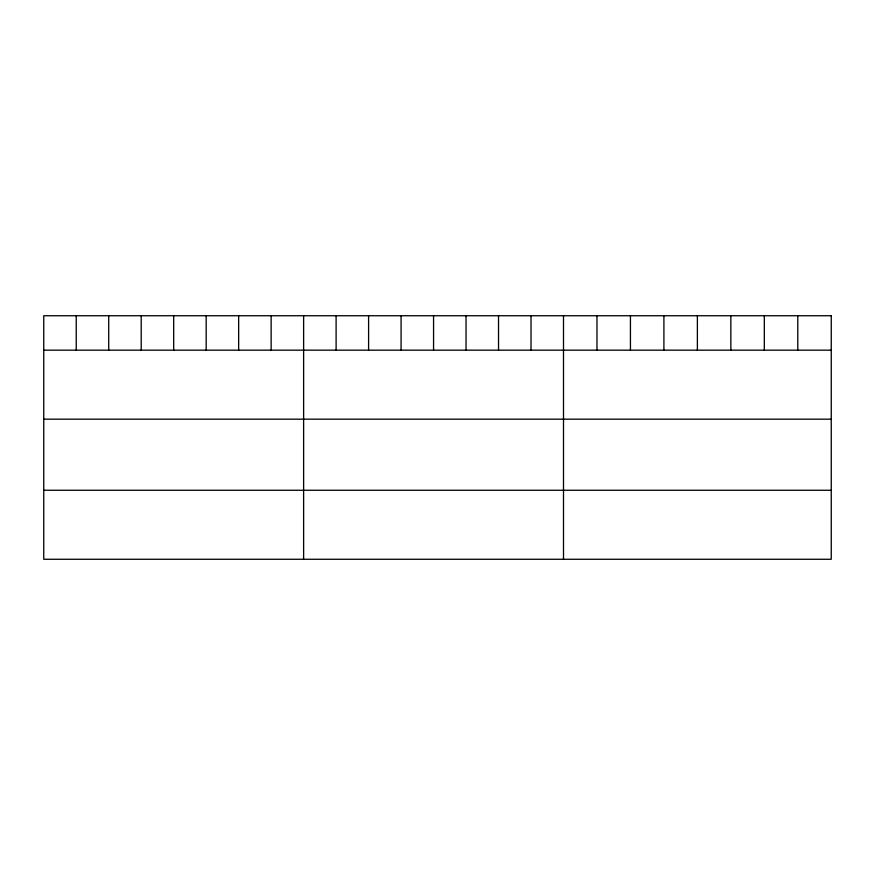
<?xml version="1.0" encoding="UTF-8"?>
<svg xmlns="http://www.w3.org/2000/svg" width="875" height="875" viewBox="0 0 875 875"><rect width="100%" height="100%" fill="white"/><g stroke="black" fill="none" stroke-linecap="round" stroke-linejoin="round"><path stroke-width="1.31" d="M43.75 350.164L831.25 350.164M43.75 419.169L831.25 419.169M43.75 490.262L831.25 490.262M797.781 315.733L797.781 350.164M764.312 315.733L764.312 350.164M730.844 315.733L730.844 350.164M697.375 315.733L697.375 350.164M663.906 315.733L663.906 350.164M630.438 315.733L630.438 350.164M596.969 315.733L596.969 350.164M563.5 315.733L563.5 559.267M531.016 315.733L531.016 350.164M498.531 315.733L498.531 350.164M466.047 315.733L466.047 350.164M433.562 315.733L433.562 350.164M401.078 315.733L401.078 350.164M368.594 315.733L368.594 350.164M336.109 315.733L336.109 350.164M303.625 315.733L303.625 559.267M271.141 315.733L271.141 350.164M238.656 315.733L238.656 350.164M206.172 315.733L206.172 350.164M173.688 315.733L173.688 350.164M141.203 315.733L141.203 350.164M108.719 315.733L108.719 350.164M76.234 315.733L76.234 350.164M831.25 315.733L43.75 315.733L43.75 559.267L831.25 559.267L831.25 315.733"/></g></svg>
